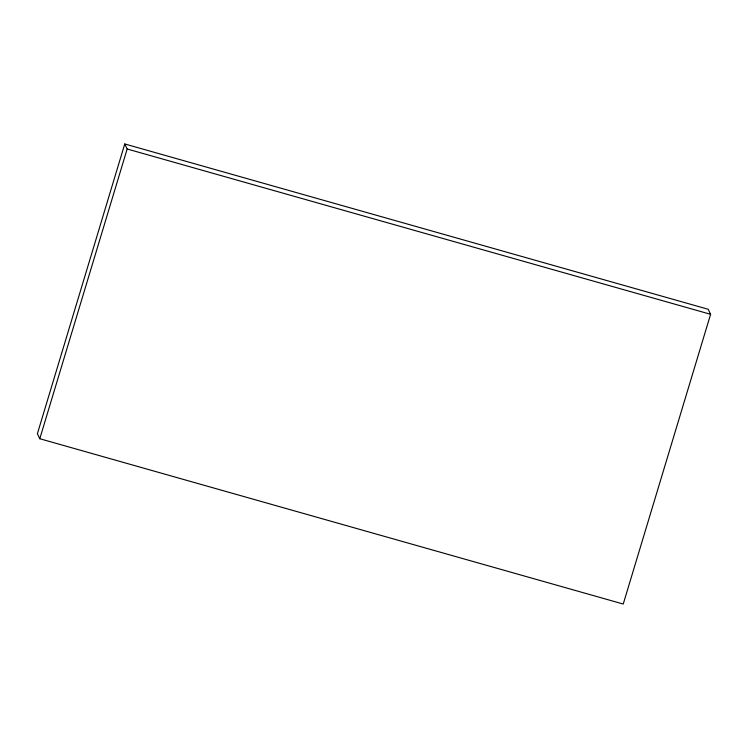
<?xml version="1.0" encoding="UTF-8"?>
<svg xmlns="http://www.w3.org/2000/svg" width="748" height="748" viewBox="0 0 748 748"><rect width="100%" height="100%" fill="white"/><g stroke="black" fill="none" stroke-linecap="round" stroke-linejoin="round"><path stroke-width="1.12" d="M124.766 143.962L37.4 433.69L39.784 438.721L623.234 604.038L710.6 314.31L708.216 309.279L124.766 143.962L127.16 148.992L39.784 438.721M127.16 148.992L710.6 314.31"/></g></svg>
